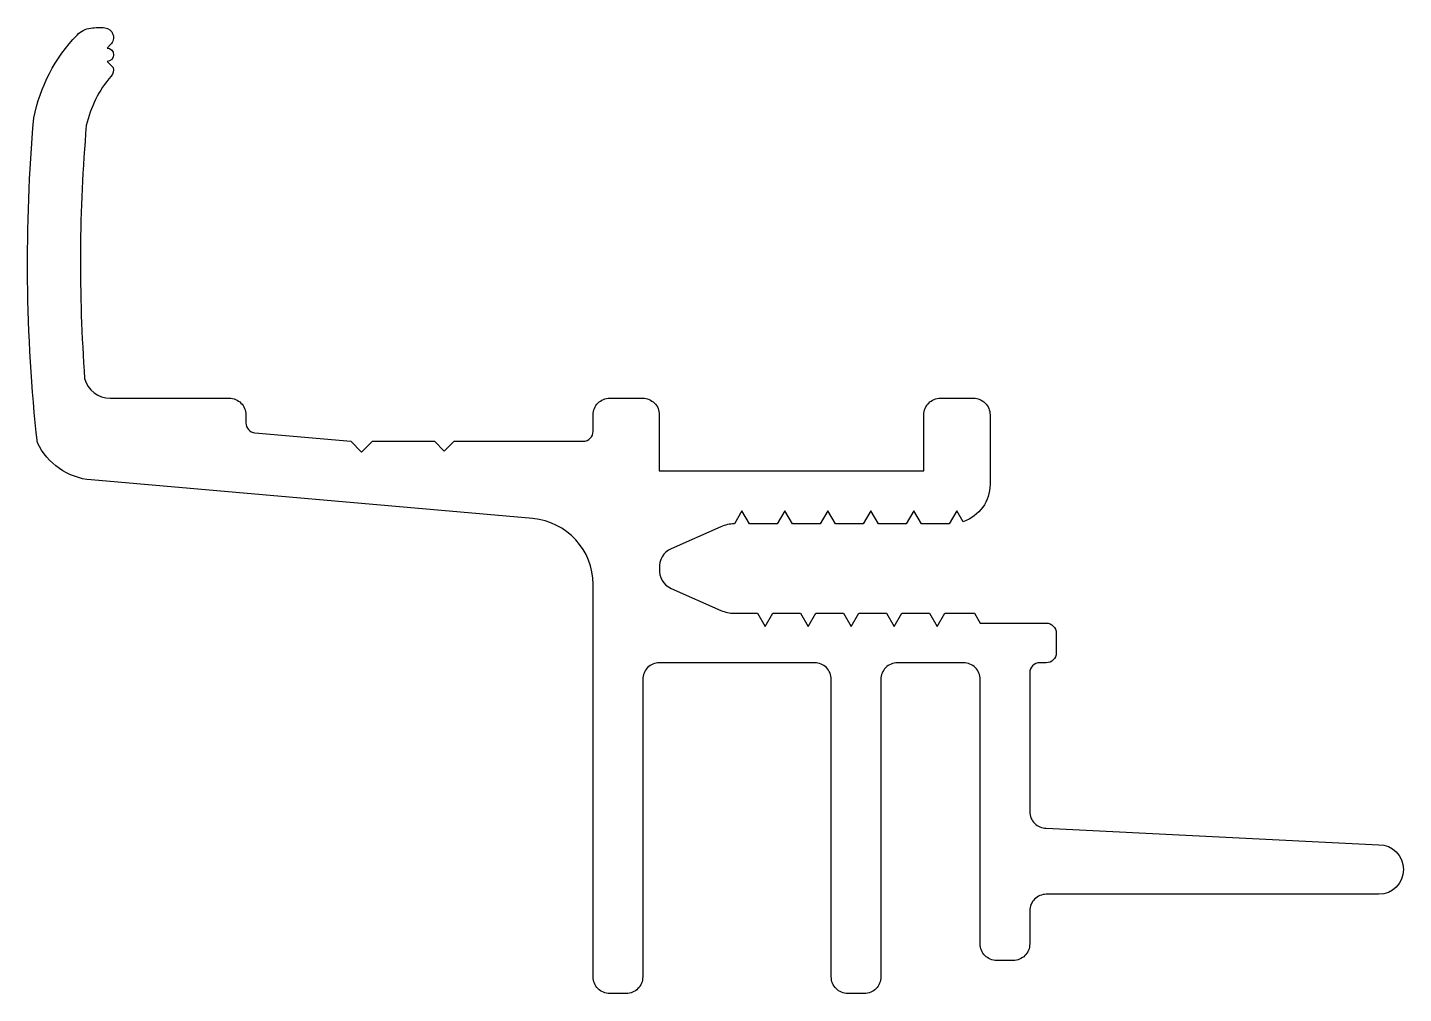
# Model space of a CAD drawing. Extents: x 377 to 418.6, y -54.6 to -25.4.
import ezdxf

# ---------------------------------------------------------------- set-up
doc = ezdxf.new("R2010")
doc.units = 0
doc.layers.add('ANA', color=220, linetype='CONTINUOUS')

msp = doc.modelspace()

# ---------------------------------------------------------------- linework, layer by layer
at = {"layer": 'ANA', "color": 0}
msp.add_lwpolyline([(387.467, -37.886), (389.34, -37.886), (389.64, -38.186), (389.94, -37.886), (393.84, -37.886, 0.414214), (394.14, -37.586), (394.14, -37.086, -0.414214), (394.64, -36.586), (395.64, -36.586, -0.414214), (396.14, -37.086), (396.14, -38.786), (404.14, -38.786), (404.14, -37.086, -0.414214), (404.64, -36.586), (405.64, -36.586, -0.414214), (406.14, -37.086), (406.14, -39.186, -0.319594), (405.332, -40.32), (405.14, -39.986), (404.909, -40.386), (404.071, -40.386), (403.84, -39.986), (403.609, -40.386), (402.771, -40.386), (402.54, -39.986), (402.309, -40.386), (401.471, -40.386), (401.24, -39.986), (401.009, -40.386), (400.171, -40.386), (399.94, -39.986), (399.709, -40.386), (398.871, -40.386), (398.64, -39.986), (398.409, -40.386, 0.104367), (398.005, -40.471), (396.497, -41.137, 0.319849), (396.142, -41.736, 0.319849), (396.497, -42.335), (398.005, -43, 0.104367), (398.409, -43.086), (399.109, -43.086), (399.34, -43.486), (399.571, -43.086), (400.409, -43.086), (400.64, -43.486), (400.871, -43.086), (401.709, -43.086), (401.94, -43.486), (402.171, -43.086), (403.009, -43.086), (403.24, -43.486), (403.471, -43.086), (404.309, -43.086), (404.54, -43.486), (404.771, -43.086), (405.669, -43.086), (405.842, -43.386), (407.84, -43.386, -0.414214), (408.14, -43.686), (408.14, -44.286, -0.414214), (407.84, -44.586), (407.64, -44.586, 0.414214), (407.34, -44.886), (407.34, -49.086, 0.414214), (407.84, -49.586), (417.89, -50.086, -1), (417.89, -51.586), (407.84, -51.586, 0.414214), (407.34, -52.086), (407.34, -53.086, -0.414214), (406.84, -53.586), (406.34, -53.586, -0.414214), (405.84, -53.086), (405.84, -45.086, 0.414214), (405.34, -44.586), (403.34, -44.586, 0.414214), (402.84, -45.086), (402.84, -54.086, -0.414214), (402.34, -54.586), (401.84, -54.586, -0.414214), (401.34, -54.086), (401.34, -45.086, 0.414214), (400.84, -44.586), (396.14, -44.586, 0.414214), (395.64, -45.086), (395.64, -54.086, -0.414214), (395.14, -54.586), (394.64, -54.586, -0.414214), (394.14, -54.086), (394.14, -42.218, 0.388879), (392.314, -40.226), (378.965, -39.058, -0.264768), (377.337, -37.932, -0.049233), (377.231, -28.11, -0.144341), (378.537, -25.602, -0.169769), (378.95, -25.393, -0.05133), (379.378, -25.381, -0.622517), (379.552, -25.891), (379.444, -25.999, -1), (379.444, -26.399), (379.633, -26.588, -0.234505), (379.567, -26.847, 0.124891), (378.817, -28.342, 0.039581), (378.767, -35.993, 0.339513), (379.54, -36.586), (383.14, -36.586, -0.414214), (383.64, -37.086), (383.64, -37.331, 0.388879), (383.913, -37.63), (386.81, -37.883), (387.14, -38.213)], format="xyb", close=True, dxfattribs=at)

doc.saveas('drawing.dxf')
